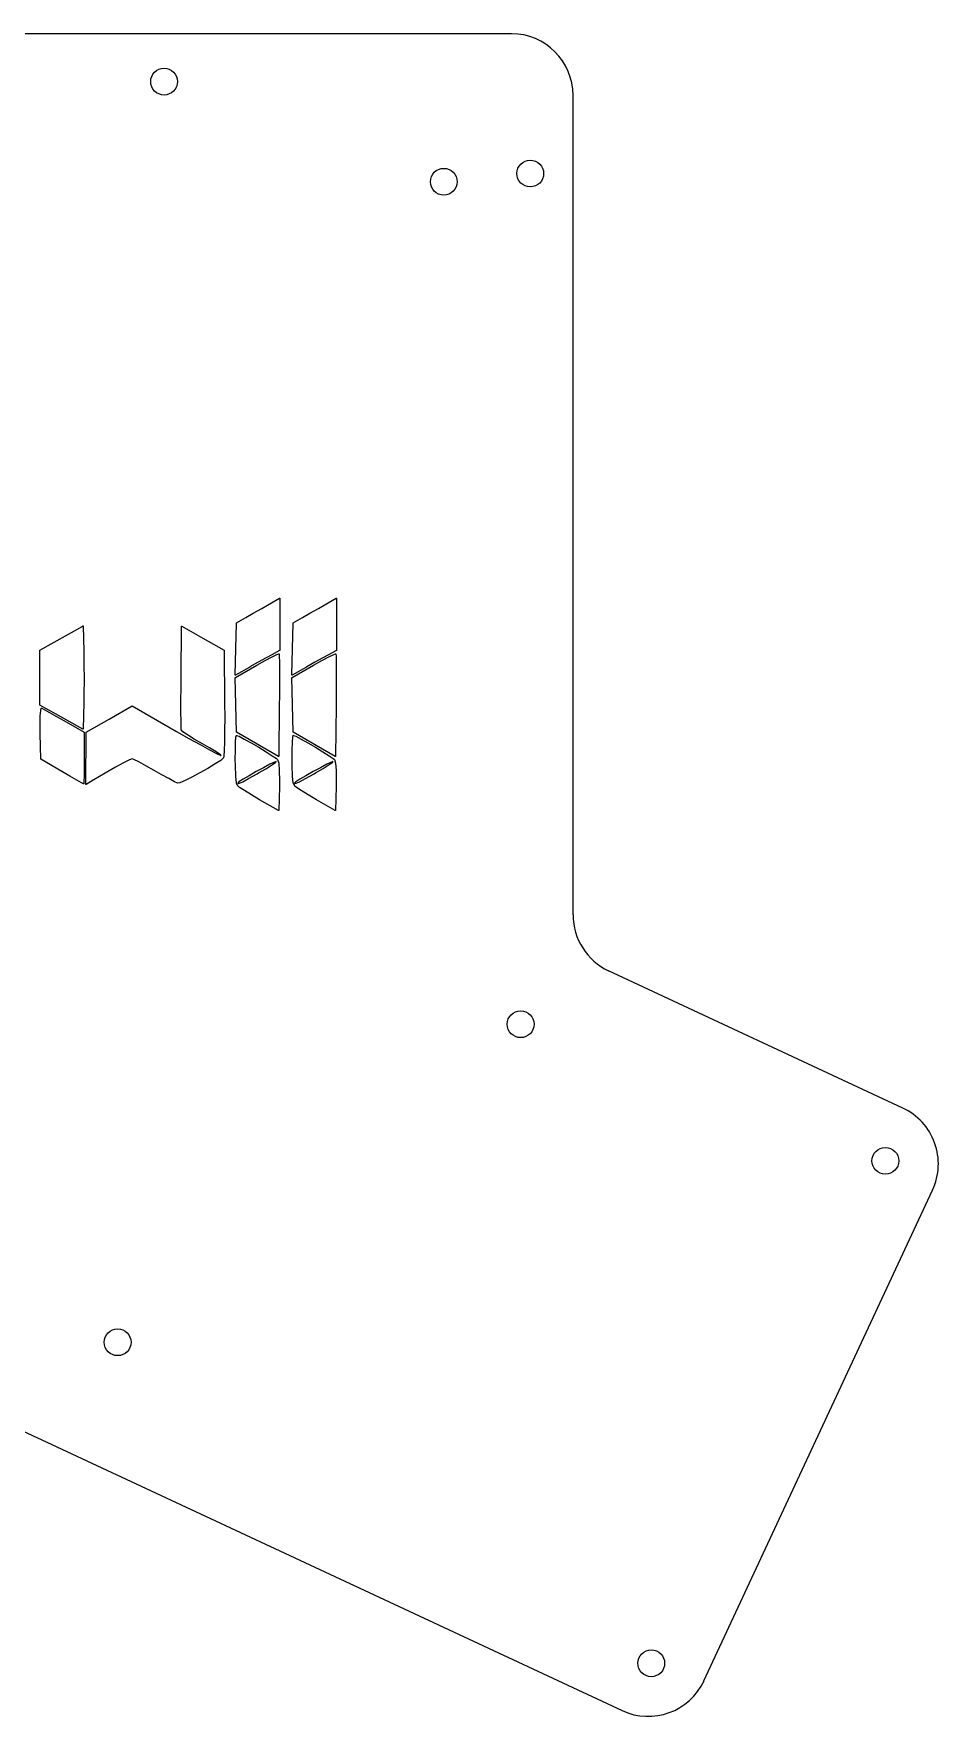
# Model space of a CAD drawing. Header units: millimetres. Extents: x 0 to 203, y 0 to 191.
# Drawn here: x 99.8 to 202.6, y 0 to 190.9 of the extents above; entities that cross this region are included whole.
import ezdxf

# ---------------------------------------------------------------- set-up
doc = ezdxf.new("R2010")
doc.units = ezdxf.units.MM
doc.layers.add('Cut', color=7, linetype='Continuous', lineweight=0, true_color=0xde3535)
doc.layers.add('Engraving', color=7, linetype='Continuous', lineweight=0, true_color=0x3866dc)

msp = doc.modelspace()

# ---------------------------------------------------------------- linework, layer by layer
at = {"layer": 'Cut', "lineweight": 0}
for p, q in [((114.64, 190.94), (44.76, 190.94)), ((150.55, 190.94), (114.64, 190.94)), ((154.09, 190.94), (150.55, 190.94)), ((161.09, 90.95), (161.09, 179.74)), ((198.54, 69.03), (165.13, 84.6)), ((175.96, 4.04), (201.92, 59.72)), ((87.09, 37.75), (166.66, 0.66))]:
    msp.add_line(p, q, dxfattribs=at)
at = {"layer": 'Cut'}
msp.add_line((161.09, 179.74), (161.09, 183.94), dxfattribs=at)
at = {"layer": 'Cut', "lineweight": 0}
for centre in [(114.64, 185.5), (156.23, 175.07), (146.41, 174.14), (155.14, 78.54), (196.56, 63.04), (109.37, 42.45), (169.97, 6.02)]:
    msp.add_circle(centre, 1.52, dxfattribs=at)
for centre, start, end in [((154.09, 183.94), 0, 90), ((168.09, 90.95), 180, 245.0019), ((195.58, 62.68), 335.0002, 65.0019), ((169.62, 7), 245.0046, 335.0002)]:
    msp.add_arc(centre, 7, start, end, dxfattribs=at)
at = {"layer": 'Engraving', "linetype": 'Continuous'}
for p, q in [((125.73, 125.73), (126.38, 126.1)), ((126.38, 126.1), (127.75, 126.88)), ((126.38, 126.1), (126.38, 126.1)), ((126.38, 126.1), (126.38, 126.1)), ((127.75, 126.88), (127.76, 126.88)), ((127.76, 126.88), (127.76, 126.89)), ((127.76, 126.89), (127.76, 126.89)), ((127.76, 126.89), (127.76, 126.89)), ((127.76, 126.89), (127.77, 126.89)), ((127.77, 126.89), (127.77, 126.89)), ((127.77, 126.89), (127.77, 126.89)), ((127.77, 126.89), (127.77, 126.89)), ((127.77, 126.89), (127.78, 126.88)), ((127.78, 126.88), (127.78, 126.88)), ((127.78, 126.88), (127.78, 126.88)), ((127.78, 126.88), (127.78, 126.88)), ((127.78, 126.88), (127.78, 126.88)), ((127.78, 126.88), (127.78, 126.88)), ((127.78, 126.88), (127.78, 126.88)), ((127.78, 126.88), (127.78, 126.88)), ((127.78, 126.88), (127.78, 126.88)), ((127.78, 126.88), (127.79, 126.87)), ((127.79, 126.86), (127.78, 123.92)), ((127.79, 126.87), (127.79, 126.87)), ((127.79, 126.87), (127.79, 126.87)), ((127.79, 126.87), (127.79, 126.87)), ((127.79, 126.87), (127.79, 126.86)), ((132.18, 125.73), (132.83, 126.1)), ((132.83, 126.1), (134.2, 126.88)), ((132.83, 126.1), (132.83, 126.1)), ((132.83, 126.1), (132.83, 126.1)), ((134.2, 126.88), (134.21, 126.88)), ((134.21, 126.88), (134.21, 126.89)), ((134.21, 126.89), (134.21, 126.89)), ((134.21, 126.89), (134.21, 126.89)), ((134.21, 126.89), (134.22, 126.89)), ((134.22, 126.89), (134.22, 126.89)), ((134.22, 126.89), (134.22, 126.89)), ((134.22, 126.89), (134.22, 126.89)), ((134.22, 126.89), (134.22, 126.88)), ((134.22, 126.88), (134.22, 126.88)), ((134.22, 126.88), (134.22, 126.88)), ((134.22, 126.88), (134.22, 126.88)), ((134.22, 126.88), (134.23, 126.88)), ((134.23, 126.88), (134.23, 126.88)), ((134.23, 126.88), (134.23, 126.88)), ((134.23, 126.88), (134.23, 126.88)), ((134.23, 126.88), (134.23, 126.88)), ((134.23, 126.88), (134.24, 126.87)), ((134.24, 126.86), (134.23, 123.92)), ((134.24, 126.87), (134.24, 126.87)), ((134.24, 126.87), (134.24, 126.87)), ((134.24, 126.87), (134.24, 126.87)), ((134.24, 126.87), (134.24, 126.86)), ((122.86, 124.07), (123.93, 124.69)), ((123.93, 124.7), (124.75, 125.17)), ((123.93, 124.69), (123.93, 124.7)), ((123.93, 124.69), (123.93, 124.69)), ((124.75, 125.17), (125.73, 125.73)), ((124.75, 125.17), (124.75, 125.17)), ((124.75, 125.17), (124.75, 125.17)), ((125.73, 125.73), (125.73, 125.73)), ((125.73, 125.73), (125.73, 125.73)), ((129.31, 124.07), (130.38, 124.69)), ((130.38, 124.7), (131.2, 125.17)), ((130.38, 124.69), (130.38, 124.7)), ((130.38, 124.69), (130.38, 124.69)), ((131.2, 125.17), (132.18, 125.73)), ((131.2, 125.17), (131.2, 125.17)), ((131.2, 125.17), (131.2, 125.17)), ((132.18, 125.73), (132.18, 125.73)), ((132.18, 125.73), (132.18, 125.73)), ((100.54, 121), (105.42, 123.72)), ((105.42, 123.72), (105.43, 123.72)), ((105.43, 123.72), (105.43, 123.73)), ((105.43, 123.73), (105.43, 123.73)), ((105.43, 123.73), (105.43, 123.73)), ((105.43, 123.73), (105.43, 123.73)), ((105.43, 123.73), (105.44, 123.73)), ((105.44, 123.73), (105.44, 123.73)), ((105.44, 123.73), (105.44, 123.72)), ((105.44, 123.73), (105.44, 123.73)), ((105.44, 123.72), (105.45, 123.72)), ((105.45, 123.72), (105.45, 123.72)), ((105.45, 123.72), (105.45, 123.72)), ((105.45, 123.72), (105.45, 123.72)), ((105.45, 123.72), (105.45, 123.72)), ((105.45, 123.72), (105.45, 123.72)), ((105.45, 123.72), (105.45, 123.72)), ((105.45, 123.72), (105.45, 123.72)), ((105.45, 123.72), (105.45, 123.71)), ((105.45, 123.71), (105.45, 123.71)), ((105.45, 123.71), (105.45, 123.71)), ((105.45, 123.71), (105.45, 123.71)), ((105.45, 123.71), (105.45, 123.71)), ((105.45, 123.71), (105.52, 120.86)), ((116.57, 117.92), (116.64, 123.7)), ((116.64, 123.7), (116.64, 123.71)), ((116.64, 123.71), (116.64, 123.71)), ((116.64, 123.71), (116.64, 123.71)), ((116.64, 123.71), (116.64, 123.71)), ((116.64, 123.71), (116.64, 123.71)), ((116.64, 123.71), (116.64, 123.71)), ((116.64, 123.71), (116.64, 123.71)), ((116.64, 123.71), (116.65, 123.71)), ((116.64, 123.7), (116.64, 123.7)), ((116.65, 123.71), (116.65, 123.72)), ((116.65, 123.72), (116.65, 123.72)), ((116.65, 123.72), (116.65, 123.72)), ((116.65, 123.72), (116.66, 123.72)), ((116.66, 123.72), (116.66, 123.72)), ((116.66, 123.72), (116.66, 123.72)), ((116.66, 123.72), (116.66, 123.72)), ((116.66, 123.72), (116.67, 123.72)), ((116.66, 123.72), (116.66, 123.72)), ((116.66, 123.72), (116.66, 123.72)), ((116.66, 123.72), (116.66, 123.72)), ((116.66, 123.72), (116.66, 123.72)), ((116.67, 123.72), (116.67, 123.72)), ((116.67, 123.72), (119.06, 122.35)), ((119.06, 122.35), (121.45, 120.97)), ((122.78, 121.12), (122.85, 124.05)), ((122.85, 124.06), (122.86, 124.07)), ((122.85, 124.05), (122.85, 124.06)), ((122.85, 124.06), (122.85, 124.06)), ((122.85, 124.06), (122.85, 124.06)), ((122.85, 124.06), (122.85, 124.06)), ((122.85, 124.06), (122.85, 124.06)), ((122.85, 124.06), (122.85, 124.06)), ((122.85, 124.06), (122.85, 124.06)), ((122.85, 124.05), (122.85, 124.05)), ((122.86, 124.07), (122.86, 124.07)), ((127.78, 123.92), (127.78, 123.92)), ((127.78, 123.92), (127.78, 120.98)), ((129.23, 121.12), (129.3, 124.05)), ((129.3, 124.06), (129.31, 124.07)), ((129.3, 124.05), (129.3, 124.06)), ((129.3, 124.06), (129.3, 124.06)), ((129.3, 124.06), (129.3, 124.06)), ((129.3, 124.06), (129.3, 124.06)), ((129.3, 124.06), (129.3, 124.06)), ((129.3, 124.06), (129.3, 124.06)), ((129.3, 124.06), (129.3, 124.06)), ((129.3, 124.05), (129.3, 124.05)), ((129.31, 124.07), (129.31, 124.07)), ((134.23, 123.92), (134.23, 123.92)), ((134.23, 123.92), (134.23, 120.98)), ((100.52, 120.98), (100.53, 120.99)), ((100.52, 114.77), (100.52, 120.98)), ((100.52, 120.98), (100.52, 120.98)), ((100.52, 120.98), (100.52, 120.98)), ((100.52, 120.98), (100.52, 120.98)), ((100.53, 120.99), (100.54, 121)), ((100.53, 120.99), (100.53, 120.99)), ((100.53, 120.99), (100.53, 120.99)), ((100.53, 120.99), (100.53, 120.99)), ((100.53, 120.99), (100.53, 120.99)), ((100.53, 120.99), (100.53, 120.99)), ((100.53, 120.99), (100.53, 120.99)), ((100.53, 120.99), (100.53, 120.99)), ((100.54, 121), (100.54, 121)), ((100.54, 121), (100.54, 121)), ((105.52, 120.86), (105.52, 120.86)), ((105.52, 120.86), (105.52, 120.86)), ((105.52, 120.86), (105.54, 119.38)), ((121.45, 120.97), (121.45, 120.97)), ((121.45, 120.97), (121.45, 120.97)), ((121.45, 120.97), (121.45, 120.97)), ((121.45, 120.97), (121.45, 120.97)), ((121.45, 120.97), (121.45, 120.97)), ((121.45, 120.97), (121.46, 120.96)), ((121.46, 120.96), (121.46, 120.96)), ((121.46, 120.96), (121.46, 120.96)), ((121.46, 120.96), (121.46, 120.96)), ((121.46, 120.96), (121.46, 120.96)), ((121.46, 120.96), (121.52, 115)), ((122.71, 118.18), (122.78, 121.12)), ((122.78, 121.12), (122.78, 121.12)), ((126.88, 120.47), (126.22, 120.11)), ((127.77, 120.96), (126.88, 120.47)), ((126.88, 120.47), (126.88, 120.47)), ((126.91, 120.22), (127.46, 120.49)), ((127.46, 120.49), (127.68, 120.56)), ((127.46, 120.49), (127.46, 120.49)), ((127.46, 120.49), (127.46, 120.49)), ((127.68, 120.56), (127.68, 120.56)), ((127.68, 120.56), (127.68, 120.56)), ((127.68, 120.56), (127.68, 120.56)), ((127.68, 120.56), (127.69, 120.56)), ((127.69, 120.56), (127.69, 120.56)), ((127.69, 120.56), (127.69, 120.56)), ((127.69, 120.56), (127.7, 120.56)), ((127.69, 120.56), (127.69, 120.56)), ((127.7, 120.56), (127.7, 120.56)), ((127.7, 120.56), (127.7, 120.56)), ((127.7, 120.56), (127.7, 120.56)), ((127.7, 120.56), (127.7, 120.56)), ((127.7, 120.56), (127.7, 120.56)), ((127.7, 120.56), (127.7, 120.56)), ((127.7, 120.56), (127.7, 120.55)), ((127.7, 120.55), (127.7, 120.55)), ((127.7, 120.55), (127.7, 120.55)), ((127.7, 120.55), (127.7, 120.55)), ((127.7, 120.55), (127.71, 120.55)), ((127.71, 120.55), (127.71, 120.54)), ((127.71, 120.54), (127.71, 120.54)), ((127.71, 120.54), (127.71, 120.54)), ((127.71, 120.54), (127.73, 120.29)), ((127.78, 120.96), (127.77, 120.96)), ((127.77, 120.96), (127.77, 120.96)), ((127.77, 120.96), (127.77, 120.96)), ((127.78, 120.98), (127.78, 120.98)), ((127.78, 120.98), (127.78, 120.98)), ((127.78, 120.98), (127.78, 120.97)), ((127.78, 120.97), (127.78, 120.97)), ((127.78, 120.97), (127.78, 120.97)), ((127.78, 120.97), (127.78, 120.97)), ((127.78, 120.97), (127.78, 120.97)), ((127.78, 120.97), (127.78, 120.96)), ((127.78, 120.96), (127.78, 120.96)), ((127.78, 120.96), (127.78, 120.96)), ((127.78, 120.96), (127.78, 120.96)), ((129.16, 118.18), (129.23, 121.12)), ((129.23, 121.12), (129.23, 121.12)), ((133.33, 120.47), (132.67, 120.11)), ((134.22, 120.96), (133.33, 120.47)), ((133.33, 120.47), (133.33, 120.47)), ((133.36, 120.22), (133.91, 120.49)), ((133.91, 120.49), (134.13, 120.56)), ((133.91, 120.49), (133.91, 120.49)), ((133.91, 120.49), (133.91, 120.49)), ((134.13, 120.56), (134.13, 120.56)), ((134.13, 120.56), (134.13, 120.56)), ((134.13, 120.56), (134.13, 120.56)), ((134.13, 120.56), (134.14, 120.56)), ((134.14, 120.56), (134.14, 120.56)), ((134.14, 120.56), (134.14, 120.56)), ((134.14, 120.56), (134.14, 120.56)), ((134.14, 120.56), (134.14, 120.56)), ((134.14, 120.56), (134.14, 120.56)), ((134.14, 120.56), (134.15, 120.56)), ((134.14, 120.56), (134.14, 120.56)), ((134.15, 120.56), (134.15, 120.56)), ((134.15, 120.56), (134.15, 120.56)), ((134.15, 120.56), (134.15, 120.56)), ((134.15, 120.56), (134.15, 120.55)), ((134.15, 120.55), (134.15, 120.55)), ((134.15, 120.55), (134.15, 120.55)), ((134.15, 120.55), (134.15, 120.55)), ((134.15, 120.55), (134.16, 120.55)), ((134.16, 120.55), (134.16, 120.54)), ((134.16, 120.54), (134.16, 120.54)), ((134.16, 120.54), (134.16, 120.54)), ((134.16, 120.54), (134.18, 120.29)), ((134.23, 120.96), (134.22, 120.96)), ((134.22, 120.96), (134.22, 120.96)), ((134.22, 120.96), (134.22, 120.96)), ((134.22, 120.96), (134.22, 120.96)), ((134.23, 120.98), (134.23, 120.98)), ((134.23, 120.98), (134.23, 120.98)), ((134.23, 120.98), (134.23, 120.97)), ((134.23, 120.97), (134.23, 120.97)), ((134.23, 120.97), (134.23, 120.97)), ((134.23, 120.97), (134.23, 120.97)), ((134.23, 120.97), (134.23, 120.97)), ((134.23, 120.97), (134.23, 120.96)), ((134.23, 120.96), (134.23, 120.96)), ((134.23, 120.96), (134.23, 120.96)), ((105.54, 119.38), (105.54, 119.38)), ((105.54, 119.38), (105.54, 119.38)), ((105.54, 119.38), (105.55, 117.67)), ((122.74, 117.89), (125.16, 119.27)), ((124.37, 119.07), (122.74, 118.16)), ((124.4, 119.09), (124.37, 119.07)), ((125.33, 119.61), (124.4, 119.09)), ((124.4, 119.09), (124.4, 119.09)), ((125.16, 119.27), (126.12, 119.8)), ((125.16, 119.27), (125.16, 119.27)), ((125.16, 119.27), (125.16, 119.27)), ((126.22, 120.11), (125.33, 119.61)), ((126.12, 119.8), (126.91, 120.22)), ((126.12, 119.8), (126.12, 119.8)), ((126.12, 119.8), (126.12, 119.8)), ((126.91, 120.22), (126.91, 120.22)), ((126.91, 120.22), (126.91, 120.22)), ((127.73, 120.29), (127.73, 120.29)), ((127.73, 120.29), (127.73, 120.29)), ((127.73, 120.29), (127.75, 119.62)), ((127.75, 119.62), (127.75, 119.62)), ((127.75, 119.62), (127.75, 119.62)), ((127.75, 119.62), (127.75, 118.61)), ((127.75, 118.61), (127.75, 118.61)), ((127.75, 118.61), (127.75, 118.61)), ((127.75, 118.61), (127.75, 117.33)), ((129.18, 117.89), (131.61, 119.27)), ((130.81, 119.07), (129.19, 118.16)), ((130.85, 119.09), (130.81, 119.07)), ((131.77, 119.61), (130.85, 119.09)), ((130.85, 119.09), (130.85, 119.09)), ((131.61, 119.27), (132.57, 119.8)), ((131.61, 119.27), (131.61, 119.27)), ((131.61, 119.27), (131.61, 119.27)), ((132.67, 120.11), (131.77, 119.61)), ((132.57, 119.8), (133.36, 120.22)), ((132.57, 119.8), (132.57, 119.8)), ((132.57, 119.8), (132.57, 119.8)), ((133.36, 120.22), (133.36, 120.22)), ((133.36, 120.22), (133.36, 120.22)), ((134.18, 120.29), (134.18, 120.29)), ((134.18, 120.29), (134.18, 120.29)), ((134.18, 120.29), (134.19, 119.62)), ((134.19, 119.62), (134.19, 119.62)), ((134.19, 119.62), (134.19, 119.62)), ((134.19, 119.62), (134.2, 118.61)), ((134.2, 118.61), (134.2, 118.61)), ((134.2, 118.61), (134.2, 118.61)), ((134.2, 118.61), (134.2, 117.33)), ((105.55, 117.67), (105.54, 115.99)), ((105.55, 117.67), (105.55, 117.67)), ((105.55, 117.67), (105.55, 117.67)), ((116.56, 115.28), (116.57, 116.8)), ((116.57, 116.8), (116.57, 117.92)), ((116.57, 117.92), (116.57, 117.92)), ((116.57, 117.92), (116.57, 117.92)), ((116.57, 116.8), (116.57, 116.8)), ((116.57, 116.8), (116.57, 116.8)), ((122.71, 118.17), (122.71, 118.18)), ((122.71, 118.18), (122.71, 118.18)), ((122.71, 118.18), (122.71, 118.18)), ((122.71, 118.18), (122.71, 118.18)), ((122.72, 118.17), (122.71, 118.17)), ((122.71, 118.17), (122.71, 118.17)), ((122.71, 118.17), (122.71, 118.17)), ((122.72, 118.16), (122.72, 118.17)), ((122.72, 118.17), (122.72, 118.17)), ((122.72, 118.17), (122.72, 118.17)), ((122.72, 118.17), (122.72, 118.17)), ((122.72, 118.17), (122.72, 118.17)), ((122.73, 118.16), (122.72, 118.16)), ((122.72, 118.16), (122.72, 118.16)), ((122.72, 118.16), (122.72, 118.16)), ((122.72, 117.87), (122.72, 117.88)), ((122.72, 117.88), (122.72, 117.88)), ((122.72, 117.88), (122.73, 117.88)), ((122.79, 114.78), (122.72, 117.87)), ((122.72, 117.87), (122.72, 117.87)), ((122.72, 117.87), (122.72, 117.87)), ((122.74, 118.16), (122.73, 118.16)), ((122.73, 118.16), (122.73, 118.16)), ((122.73, 118.16), (122.73, 118.16)), ((122.73, 118.16), (122.73, 118.16)), ((122.73, 117.88), (122.73, 117.89)), ((122.73, 117.89), (122.73, 117.89)), ((122.73, 117.89), (122.73, 117.89)), ((122.73, 117.89), (122.73, 117.89)), ((122.73, 117.89), (122.74, 117.89)), ((122.73, 117.88), (122.73, 117.88)), ((122.73, 117.88), (122.73, 117.88)), ((122.74, 118.16), (122.74, 118.16)), ((122.74, 118.16), (122.74, 118.16)), ((122.74, 118.16), (122.74, 118.16)), ((122.74, 118.16), (122.74, 118.16)), ((122.74, 118.16), (122.74, 118.16)), ((122.74, 118.16), (122.74, 118.16)), ((122.74, 118.16), (122.74, 118.16)), ((122.74, 117.89), (122.74, 117.89)), ((122.74, 117.89), (122.74, 117.89)), ((127.75, 117.33), (127.74, 115.83)), ((127.75, 117.33), (127.75, 117.33)), ((127.75, 117.33), (127.75, 117.33)), ((129.16, 118.17), (129.16, 118.18)), ((129.16, 118.18), (129.16, 118.18)), ((129.16, 118.18), (129.16, 118.18)), ((129.16, 118.18), (129.16, 118.18)), ((129.17, 118.17), (129.16, 118.17)), ((129.16, 118.17), (129.16, 118.17)), ((129.16, 118.17), (129.16, 118.17)), ((129.17, 118.16), (129.17, 118.17)), ((129.17, 118.17), (129.17, 118.17)), ((129.17, 118.17), (129.17, 118.17)), ((129.17, 118.17), (129.17, 118.17)), ((129.17, 118.17), (129.17, 118.17)), ((129.18, 118.16), (129.17, 118.16)), ((129.17, 118.16), (129.17, 118.16)), ((129.17, 118.16), (129.17, 118.16)), ((129.17, 117.87), (129.17, 117.88)), ((129.17, 117.88), (129.17, 117.88)), ((129.17, 117.88), (129.18, 117.88)), ((129.24, 114.78), (129.17, 117.87)), ((129.17, 117.87), (129.17, 117.87)), ((129.17, 117.87), (129.17, 117.87)), ((129.19, 118.16), (129.18, 118.16)), ((129.18, 118.16), (129.18, 118.16)), ((129.18, 118.16), (129.18, 118.16)), ((129.18, 118.16), (129.18, 118.16)), ((129.18, 118.16), (129.18, 118.16)), ((129.18, 117.88), (129.18, 117.89)), ((129.18, 117.89), (129.18, 117.89)), ((129.18, 117.89), (129.18, 117.89)), ((129.18, 117.89), (129.18, 117.89)), ((129.18, 117.89), (129.18, 117.89)), ((129.18, 117.89), (129.18, 117.89)), ((129.18, 117.89), (129.18, 117.89)), ((129.18, 117.88), (129.18, 117.88)), ((129.18, 117.88), (129.18, 117.88)), ((129.19, 118.16), (129.19, 118.16)), ((129.19, 118.16), (129.19, 118.16)), ((129.19, 118.16), (129.19, 118.16)), ((129.19, 118.16), (129.19, 118.16)), ((129.19, 118.16), (129.19, 118.16)), ((129.19, 118.16), (129.19, 118.16)), ((134.2, 117.33), (134.19, 115.83)), ((134.2, 117.33), (134.2, 117.33)), ((134.2, 117.33), (134.2, 117.33)), ((100.52, 114.76), (100.52, 114.77)), ((100.52, 114.77), (100.52, 114.77)), ((100.52, 114.77), (100.52, 114.77)), ((100.53, 114.76), (100.52, 114.76)), ((100.53, 114.75), (100.53, 114.76)), ((100.53, 114.76), (100.53, 114.76)), ((100.53, 114.76), (100.53, 114.76)), ((100.53, 114.76), (100.53, 114.76)), ((100.54, 114.75), (100.53, 114.75)), ((100.53, 114.75), (100.53, 114.75)), ((100.53, 114.75), (100.53, 114.75)), ((100.53, 114.75), (100.53, 114.75)), ((102.98, 113.39), (100.54, 114.75)), ((100.54, 114.75), (100.54, 114.75)), ((100.54, 114.75), (100.54, 114.75)), ((105.52, 115.03), (105.45, 112.04)), ((105.54, 115.99), (105.52, 115.03)), ((105.52, 115.03), (105.52, 115.03)), ((105.52, 115.03), (105.52, 115.03)), ((105.54, 115.99), (105.54, 115.99)), ((105.54, 115.99), (105.54, 115.99)), ((108.4, 113.17), (111.01, 114.66)), ((111.01, 114.66), (111.01, 114.66)), ((111.01, 114.66), (111.01, 114.66)), ((111.01, 114.66), (111.01, 114.66)), ((111.01, 114.66), (111.01, 114.66)), ((111.01, 114.66), (111.01, 114.66)), ((111.01, 114.66), (111.02, 114.66)), ((111.02, 114.66), (111.02, 114.66)), ((111.02, 114.66), (111.02, 114.66)), ((111.02, 114.66), (111.02, 114.66)), ((111.02, 114.66), (111.03, 114.66)), ((111.03, 114.66), (116.07, 111.77)), ((116.56, 113.96), (116.56, 115.28)), ((116.56, 115.28), (116.56, 115.28)), ((116.56, 115.28), (116.56, 115.28)), ((121.52, 115), (121.52, 115)), ((121.52, 115), (121.52, 115)), ((121.52, 115), (121.53, 113.35)), ((122.85, 111.68), (122.79, 114.78)), ((127.73, 114.7), (127.67, 108.94)), ((127.74, 115.83), (127.73, 114.7)), ((127.73, 114.7), (127.73, 114.7)), ((127.73, 114.7), (127.73, 114.7)), ((127.74, 115.83), (127.74, 115.83)), ((127.74, 115.83), (127.74, 115.83)), ((129.3, 111.68), (129.24, 114.78)), ((134.18, 114.7), (134.12, 108.94)), ((134.19, 115.83), (134.18, 114.7)), ((134.18, 114.7), (134.18, 114.7)), ((134.18, 114.7), (134.18, 114.7)), ((134.19, 115.83), (134.19, 115.83)), ((134.19, 115.83), (134.19, 115.83)), ((100.56, 112.65), (100.58, 113.55)), ((100.58, 113.55), (100.63, 114.15)), ((100.58, 113.55), (100.58, 113.55)), ((100.58, 113.55), (100.58, 113.55)), ((100.63, 114.16), (100.7, 114.38)), ((100.63, 114.15), (100.63, 114.16)), ((100.63, 114.16), (100.63, 114.16)), ((100.7, 114.38), (100.7, 114.39)), ((100.7, 114.39), (100.7, 114.39)), ((100.7, 114.39), (100.7, 114.39)), ((100.7, 114.39), (100.71, 114.39)), ((100.7, 114.38), (100.7, 114.38)), ((100.7, 114.38), (100.7, 114.38)), ((100.7, 114.38), (100.7, 114.38)), ((100.71, 114.39), (100.71, 114.39)), ((100.71, 114.39), (100.71, 114.39)), ((100.71, 114.39), (100.71, 114.39)), ((100.71, 114.39), (100.71, 114.39)), ((100.71, 114.39), (100.72, 114.39)), ((100.72, 114.39), (100.72, 114.39)), ((100.72, 114.39), (100.73, 114.39)), ((100.72, 114.39), (100.72, 114.39)), ((100.72, 114.39), (100.72, 114.39)), ((100.72, 114.39), (100.72, 114.39)), ((100.72, 114.39), (100.72, 114.39)), ((100.72, 114.39), (100.72, 114.39)), ((100.73, 114.39), (100.73, 114.39)), ((100.73, 114.39), (100.74, 114.39)), ((100.74, 114.39), (101.02, 114.25)), ((101.02, 114.25), (101.02, 114.25)), ((101.02, 114.25), (101.02, 114.25)), ((101.02, 114.25), (101.62, 113.92)), ((101.62, 113.92), (101.62, 113.92)), ((101.62, 113.92), (101.62, 113.92)), ((101.62, 113.92), (102.44, 113.45)), ((102.44, 113.45), (102.44, 113.45)), ((102.44, 113.45), (102.44, 113.45)), ((102.44, 113.45), (103.25, 113)), ((105.42, 112.02), (102.98, 113.39)), ((103.25, 113), (103.25, 113)), ((103.25, 113), (103.25, 113)), ((103.25, 113), (105.56, 111.68)), ((105.79, 111.68), (108.4, 113.17)), ((116.57, 112.91), (116.56, 113.96)), ((116.56, 113.96), (116.56, 113.96)), ((116.56, 113.96), (116.56, 113.96)), ((116.58, 112.2), (116.57, 112.91)), ((116.57, 112.91), (116.57, 112.91)), ((116.57, 112.91), (116.57, 112.91)), ((121.53, 113.35), (121.52, 111.85)), ((121.53, 113.35), (121.53, 113.35)), ((121.53, 113.35), (121.53, 113.35)), ((100.57, 111.54), (100.56, 112.65)), ((100.56, 112.65), (100.56, 112.65)), ((100.56, 112.65), (100.56, 112.65)), ((100.63, 108.62), (100.57, 111.54)), ((100.57, 111.54), (100.57, 111.54)), ((100.57, 111.54), (100.57, 111.54)), ((105.43, 112.02), (105.42, 112.02)), ((105.44, 112.02), (105.43, 112.02)), ((105.43, 112.02), (105.43, 112.02)), ((105.43, 112.02), (105.43, 112.02)), ((105.43, 112.02), (105.43, 112.02)), ((105.43, 112.02), (105.43, 112.02)), ((105.45, 112.02), (105.44, 112.02)), ((105.44, 112.02), (105.44, 112.02)), ((105.44, 112.02), (105.44, 112.02)), ((105.44, 112.02), (105.44, 112.02)), ((105.45, 112.04), (105.45, 112.04)), ((105.45, 112.04), (105.45, 112.03)), ((105.45, 112.03), (105.45, 112.03)), ((105.45, 112.03), (105.45, 112.03)), ((105.45, 112.03), (105.45, 112.03)), ((105.45, 112.03), (105.45, 112.03)), ((105.45, 112.03), (105.45, 112.03)), ((105.45, 112.03), (105.45, 112.03)), ((105.45, 112.03), (105.45, 112.03)), ((105.45, 112.03), (105.45, 112.02)), ((105.45, 112.02), (105.45, 112.02)), ((105.45, 112.02), (105.45, 112.02)), ((105.56, 111.68), (105.56, 111.68)), ((105.56, 111.68), (105.56, 111.68)), ((105.56, 111.68), (105.56, 111.68)), ((105.56, 111.68), (105.56, 111.68)), ((105.56, 111.68), (105.56, 111.68)), ((105.56, 111.68), (105.56, 111.68)), ((105.56, 111.68), (105.56, 111.67)), ((105.56, 111.67), (105.56, 111.67)), ((105.56, 111.67), (105.56, 111.67)), ((105.56, 111.67), (105.56, 111.67)), ((105.56, 111.67), (105.56, 111.67)), ((105.56, 111.67), (105.56, 111.66)), ((105.56, 111.66), (105.56, 111.66)), ((105.56, 111.66), (105.56, 111.66)), ((105.56, 111.66), (105.57, 108.74)), ((105.77, 105.77), (105.78, 111.66)), ((105.78, 111.67), (105.78, 111.68)), ((105.78, 111.68), (105.78, 111.68)), ((105.78, 111.68), (105.78, 111.68)), ((105.78, 111.68), (105.78, 111.68)), ((105.78, 111.68), (105.79, 111.68)), ((105.78, 111.66), (105.78, 111.67)), ((105.78, 111.67), (105.78, 111.67)), ((105.78, 111.67), (105.78, 111.67)), ((105.78, 111.67), (105.78, 111.67)), ((105.78, 111.67), (105.78, 111.67)), ((105.78, 111.66), (105.78, 111.66)), ((105.78, 111.66), (105.78, 111.66)), ((105.79, 111.68), (105.79, 111.68)), ((105.79, 111.68), (105.79, 111.68)), ((116.07, 111.77), (116.07, 111.77)), ((116.07, 111.77), (117.47, 110.97)), ((116.6, 111.9), (116.58, 112.2)), ((116.58, 112.2), (116.58, 112.2)), ((116.58, 112.2), (116.58, 112.2)), ((116.61, 111.9), (116.6, 111.9)), ((116.6, 111.9), (116.6, 111.9)), ((116.6, 111.9), (116.6, 111.9)), ((116.61, 111.89), (116.61, 111.9)), ((116.61, 111.9), (116.61, 111.9)), ((116.61, 111.9), (116.61, 111.9)), ((116.61, 111.9), (116.61, 111.9)), ((116.78, 111.73), (116.61, 111.89)), ((116.61, 111.89), (116.61, 111.89)), ((116.61, 111.89), (116.61, 111.89)), ((116.61, 111.89), (116.61, 111.89)), ((117.3, 111.37), (116.78, 111.73)), ((116.78, 111.73), (116.78, 111.73)), ((116.78, 111.73), (116.78, 111.73)), ((118.07, 110.89), (117.3, 111.37)), ((117.3, 111.37), (117.3, 111.37)), ((117.3, 111.37), (117.3, 111.37)), ((117.47, 110.97), (117.47, 110.97)), ((117.47, 110.97), (118.73, 110.27)), ((119, 110.35), (118.07, 110.89)), ((118.07, 110.89), (118.07, 110.89)), ((118.07, 110.89), (118.07, 110.89)), ((121.52, 111.85), (121.5, 110.58)), ((121.52, 111.85), (121.52, 111.85)), ((121.52, 111.85), (121.52, 111.85)), ((122.77, 110.53), (122.81, 111.11)), ((122.81, 111.11), (122.85, 111.31)), ((122.81, 111.11), (122.81, 111.11)), ((122.81, 111.11), (122.81, 111.11)), ((122.85, 111.67), (122.85, 111.68)), ((122.85, 111.68), (122.85, 111.68)), ((122.85, 111.68), (122.85, 111.68)), ((122.85, 111.68), (122.85, 111.68)), ((122.85, 111.68), (122.85, 111.68)), ((122.86, 111.67), (122.85, 111.67)), ((122.85, 111.67), (122.85, 111.67)), ((122.85, 111.67), (122.85, 111.67)), ((122.85, 111.67), (122.85, 111.67)), ((122.85, 111.31), (122.85, 111.32)), ((122.85, 111.32), (122.85, 111.32)), ((122.85, 111.32), (122.85, 111.32)), ((122.85, 111.32), (122.86, 111.32)), ((122.85, 111.31), (122.85, 111.31)), ((127.64, 108.92), (122.86, 111.67)), ((122.86, 111.67), (122.86, 111.67)), ((122.86, 111.32), (122.86, 111.32)), ((122.86, 111.32), (122.86, 111.32)), ((122.86, 111.32), (122.86, 111.32)), ((122.86, 111.32), (122.86, 111.32)), ((122.86, 111.32), (122.87, 111.32)), ((122.87, 111.33), (122.87, 111.33)), ((122.87, 111.33), (122.88, 111.33)), ((122.87, 111.32), (122.87, 111.33)), ((122.87, 111.33), (122.87, 111.33)), ((122.87, 111.33), (122.87, 111.33)), ((122.87, 111.32), (122.87, 111.32)), ((122.87, 111.32), (122.87, 111.32)), ((122.88, 111.33), (122.88, 111.32)), ((122.88, 111.32), (122.88, 111.32)), ((122.88, 111.32), (122.88, 111.32)), ((122.88, 111.32), (122.88, 111.32)), ((122.88, 111.32), (123.17, 111.21)), ((123.17, 111.21), (123.17, 111.21)), ((123.17, 111.21), (123.17, 111.21)), ((123.17, 111.21), (123.75, 110.9)), ((123.75, 110.9), (123.75, 110.9)), ((123.75, 110.9), (123.75, 110.9)), ((123.75, 110.9), (124.53, 110.46)), ((129.21, 110.53), (129.26, 111.11)), ((129.26, 111.11), (129.3, 111.31)), ((129.26, 111.11), (129.26, 111.11)), ((129.26, 111.11), (129.26, 111.11)), ((129.3, 111.67), (129.3, 111.68)), ((129.3, 111.68), (129.3, 111.68)), ((129.3, 111.68), (129.3, 111.68)), ((129.3, 111.68), (129.3, 111.68)), ((129.3, 111.68), (129.3, 111.68)), ((129.31, 111.67), (129.3, 111.67)), ((129.3, 111.67), (129.3, 111.67)), ((129.3, 111.67), (129.3, 111.67)), ((129.3, 111.67), (129.3, 111.67)), ((129.3, 111.31), (129.3, 111.32)), ((129.3, 111.32), (129.3, 111.32)), ((129.3, 111.32), (129.3, 111.32)), ((129.3, 111.32), (129.31, 111.32)), ((129.3, 111.31), (129.3, 111.31)), ((134.08, 108.92), (129.31, 111.67)), ((129.31, 111.67), (129.31, 111.67)), ((129.31, 111.32), (129.31, 111.32)), ((129.31, 111.32), (129.31, 111.32)), ((129.31, 111.32), (129.31, 111.32)), ((129.31, 111.32), (129.31, 111.32)), ((129.31, 111.32), (129.32, 111.32)), ((129.32, 111.33), (129.32, 111.33)), ((129.32, 111.33), (129.32, 111.33)), ((129.32, 111.33), (129.33, 111.32)), ((129.32, 111.32), (129.32, 111.33)), ((129.32, 111.33), (129.32, 111.33)), ((129.32, 111.33), (129.32, 111.33)), ((129.32, 111.32), (129.32, 111.32)), ((129.32, 111.32), (129.32, 111.32)), ((129.33, 111.32), (129.33, 111.32)), ((129.33, 111.32), (129.33, 111.32)), ((129.33, 111.32), (129.33, 111.32)), ((129.33, 111.32), (129.62, 111.21)), ((129.62, 111.21), (129.62, 111.21)), ((129.62, 111.21), (129.62, 111.21)), ((129.62, 111.21), (130.2, 110.9)), ((130.2, 110.9), (130.2, 110.9)), ((130.2, 110.9), (130.2, 110.9)), ((130.2, 110.9), (130.97, 110.46)), ((118.73, 110.27), (118.73, 110.27)), ((118.73, 110.27), (119.8, 109.69)), ((119.8, 109.89), (119, 110.35)), ((119, 110.35), (119, 110.35)), ((119, 110.35), (119, 110.35)), ((120.55, 109.43), (119.8, 109.89)), ((119.8, 109.69), (120.6, 109.26)), ((121.04, 109.1), (120.55, 109.43)), ((120.6, 109.26), (121.09, 109.03)), ((121.13, 109.01), (121.04, 109.1)), ((121.09, 109.03), (121.13, 109.01)), ((121.43, 108.97), (121.4, 108.78)), ((121.48, 109.6), (121.43, 108.97)), ((121.43, 108.97), (121.43, 108.97)), ((121.43, 108.97), (121.43, 108.97)), ((121.5, 110.58), (121.48, 109.6)), ((121.48, 109.6), (121.48, 109.6)), ((121.48, 109.6), (121.48, 109.6)), ((121.5, 110.58), (121.5, 110.58)), ((121.5, 110.58), (121.5, 110.58)), ((122.73, 108.57), (122.74, 109.65)), ((122.74, 109.65), (122.77, 110.53)), ((122.74, 109.65), (122.74, 109.65)), ((122.74, 109.65), (122.74, 109.65)), ((122.77, 110.53), (122.77, 110.53)), ((122.77, 110.53), (122.77, 110.53)), ((124.53, 110.46), (124.53, 110.46)), ((124.53, 110.46), (124.53, 110.46)), ((124.53, 110.46), (125.39, 109.96)), ((125.39, 109.96), (125.39, 109.96)), ((125.39, 109.96), (125.39, 109.96)), ((125.39, 109.96), (126.23, 109.46)), ((126.23, 109.46), (126.23, 109.46)), ((126.23, 109.46), (126.23, 109.46)), ((126.23, 109.46), (126.93, 109.01)), ((126.93, 109.01), (126.93, 109.01)), ((126.93, 109.01), (126.93, 109.01)), ((126.93, 109.01), (127.41, 108.69)), ((127.65, 108.92), (127.64, 108.92)), ((127.64, 108.92), (127.64, 108.92)), ((127.64, 108.92), (127.64, 108.92)), ((127.64, 108.92), (127.64, 108.92)), ((127.64, 108.92), (127.64, 108.92)), ((127.66, 108.92), (127.65, 108.92)), ((127.65, 108.92), (127.65, 108.92)), ((127.65, 108.92), (127.65, 108.92)), ((127.65, 108.92), (127.65, 108.92)), ((127.65, 108.92), (127.65, 108.92)), ((127.67, 108.93), (127.66, 108.93)), ((127.66, 108.93), (127.66, 108.93)), ((127.66, 108.93), (127.66, 108.93)), ((127.66, 108.93), (127.66, 108.93)), ((127.66, 108.93), (127.66, 108.92)), ((127.66, 108.92), (127.66, 108.92)), ((127.66, 108.92), (127.66, 108.92)), ((127.67, 108.94), (127.67, 108.94)), ((127.67, 108.94), (127.67, 108.93)), ((127.67, 108.93), (127.67, 108.93)), ((127.67, 108.93), (127.67, 108.93)), ((127.67, 108.93), (127.67, 108.93)), ((129.18, 108.57), (129.19, 109.65)), ((129.19, 109.65), (129.21, 110.53)), ((129.19, 109.65), (129.19, 109.65)), ((129.19, 109.65), (129.19, 109.65)), ((129.21, 110.53), (129.21, 110.53)), ((129.21, 110.53), (129.21, 110.53)), ((130.97, 110.46), (130.97, 110.46)), ((130.97, 110.46), (130.97, 110.46)), ((130.97, 110.46), (131.84, 109.96)), ((131.84, 109.96), (131.84, 109.96)), ((131.84, 109.96), (131.84, 109.96)), ((131.84, 109.96), (132.68, 109.46)), ((132.68, 109.46), (132.68, 109.46)), ((132.68, 109.46), (132.68, 109.46)), ((132.68, 109.46), (133.38, 109.01)), ((133.38, 109.01), (133.38, 109.01)), ((133.38, 109.01), (133.38, 109.01)), ((133.38, 109.01), (133.86, 108.69)), ((134.09, 108.92), (134.08, 108.92)), ((134.1, 108.92), (134.09, 108.92)), ((134.09, 108.92), (134.09, 108.92)), ((134.09, 108.92), (134.09, 108.92)), ((134.09, 108.92), (134.09, 108.92)), ((134.11, 108.92), (134.1, 108.92)), ((134.1, 108.92), (134.1, 108.92)), ((134.1, 108.92), (134.1, 108.92)), ((134.1, 108.92), (134.1, 108.92)), ((134.1, 108.92), (134.1, 108.92)), ((134.12, 108.94), (134.11, 108.94)), ((134.11, 108.94), (134.11, 108.93)), ((134.11, 108.93), (134.11, 108.93)), ((134.11, 108.93), (134.11, 108.93)), ((134.11, 108.93), (134.11, 108.93)), ((134.11, 108.93), (134.11, 108.93)), ((134.11, 108.93), (134.11, 108.93)), ((134.11, 108.93), (134.11, 108.93)), ((134.11, 108.93), (134.11, 108.93)), ((134.11, 108.93), (134.11, 108.92)), ((134.11, 108.92), (134.11, 108.92)), ((134.11, 108.92), (134.11, 108.92)), ((100.64, 108.62), (100.63, 108.62)), ((100.64, 108.61), (100.64, 108.62)), ((100.64, 108.62), (100.64, 108.62)), ((100.64, 108.62), (100.64, 108.62)), ((100.64, 108.62), (100.64, 108.62)), ((100.65, 108.61), (100.64, 108.61)), ((100.64, 108.61), (100.64, 108.61)), ((100.64, 108.61), (100.64, 108.61)), ((100.64, 108.61), (100.64, 108.61)), ((100.64, 108.61), (100.64, 108.61)), ((103.03, 107.21), (100.65, 108.61)), ((103.93, 106.69), (103.03, 107.21)), ((103.03, 107.21), (103.03, 107.21)), ((103.03, 107.21), (103.03, 107.21)), ((105.57, 107.62), (105.56, 106.7)), ((105.57, 108.74), (105.57, 108.74)), ((105.57, 108.74), (105.57, 108.74)), ((105.57, 108.74), (105.57, 107.62)), ((105.57, 107.62), (105.57, 107.62)), ((105.57, 107.62), (105.57, 107.62)), ((107.96, 107.03), (106.66, 106.26)), ((109.11, 107.69), (107.96, 107.03)), ((110.04, 108.21), (109.11, 107.69)), ((110.7, 108.54), (110.04, 108.21)), ((111.01, 108.65), (110.7, 108.54)), ((111.22, 108.58), (111.01, 108.65)), ((111.78, 108.3), (111.22, 108.58)), ((112.58, 107.87), (111.78, 108.3)), ((113.53, 107.34), (112.58, 107.87)), ((114.31, 106.89), (113.53, 107.34)), ((118.72, 107.06), (117.81, 106.57)), ((119.63, 107.57), (118.72, 107.06)), ((118.72, 107.06), (118.72, 107.06)), ((118.72, 107.06), (118.72, 107.06)), ((120.45, 108.07), (119.63, 107.57)), ((119.63, 107.57), (119.63, 107.57)), ((119.63, 107.57), (119.63, 107.57)), ((121.07, 108.48), (120.45, 108.07)), ((120.45, 108.07), (120.45, 108.07)), ((120.45, 108.07), (120.45, 108.07)), ((121.39, 108.76), (121.07, 108.48)), ((121.07, 108.48), (121.07, 108.48)), ((121.07, 108.48), (121.07, 108.48)), ((121.4, 108.78), (121.39, 108.77)), ((121.39, 108.77), (121.39, 108.77)), ((121.39, 108.77), (121.39, 108.77)), ((121.39, 108.77), (121.39, 108.77)), ((121.39, 108.77), (121.39, 108.77)), ((121.39, 108.77), (121.39, 108.76)), ((122.74, 107.88), (122.73, 108.57)), ((122.73, 108.57), (122.73, 108.57)), ((122.73, 108.57), (122.73, 108.57)), ((122.78, 106.68), (122.74, 107.88)), ((122.74, 107.88), (122.74, 107.88)), ((122.74, 107.88), (122.74, 107.88)), ((124.24, 106.41), (125.23, 106.97)), ((125.11, 107.2), (124.3, 106.74)), ((125.94, 107.65), (125.11, 107.2)), ((125.23, 106.97), (125.38, 107.06)), ((125.23, 106.97), (125.23, 106.97)), ((125.38, 107.06), (126.26, 107.57)), ((126.67, 108.04), (125.94, 107.65)), ((126.26, 107.57), (126.94, 108)), ((127.2, 108.29), (126.67, 108.04)), ((126.94, 108), (127.34, 108.29)), ((127.37, 108.34), (127.2, 108.29)), ((127.34, 108.29), (127.37, 108.34)), ((127.41, 108.69), (127.41, 108.69)), ((127.41, 108.69), (127.41, 108.69)), ((127.41, 108.69), (127.53, 108.58)), ((127.53, 108.58), (127.54, 108.58)), ((127.54, 108.58), (127.54, 108.58)), ((127.54, 108.58), (127.54, 108.58)), ((127.54, 108.58), (127.54, 108.57)), ((127.54, 108.57), (127.54, 108.57)), ((127.54, 108.57), (127.54, 108.57)), ((127.54, 108.57), (127.66, 108.17)), ((127.66, 108.17), (127.66, 108.17)), ((127.66, 108.17), (127.66, 108.17)), ((127.66, 108.17), (127.73, 107.34)), ((127.73, 107.34), (127.73, 107.34)), ((127.73, 107.34), (127.73, 107.34)), ((127.73, 107.34), (127.75, 106.15)), ((129.18, 107.88), (129.18, 108.57)), ((129.18, 108.57), (129.18, 108.57)), ((129.18, 108.57), (129.18, 108.57)), ((129.23, 106.68), (129.18, 107.88)), ((129.18, 107.88), (129.18, 107.88)), ((129.18, 107.88), (129.18, 107.88)), ((130.69, 106.41), (131.68, 106.97)), ((131.56, 107.2), (130.75, 106.74)), ((132.39, 107.65), (131.56, 107.2)), ((131.68, 106.97), (131.83, 107.06)), ((131.68, 106.97), (131.68, 106.97)), ((131.83, 107.06), (132.71, 107.57)), ((133.12, 108.04), (132.39, 107.65)), ((132.71, 107.57), (133.39, 108)), ((133.65, 108.29), (133.12, 108.04)), ((133.39, 108), (133.79, 108.29)), ((133.82, 108.34), (133.65, 108.29)), ((133.79, 108.29), (133.82, 108.34)), ((133.86, 108.69), (133.86, 108.69)), ((133.86, 108.69), (133.86, 108.69)), ((133.86, 108.69), (133.98, 108.58)), ((133.98, 108.58), (133.99, 108.58)), ((133.99, 108.58), (133.99, 108.58)), ((133.99, 108.58), (133.99, 108.58)), ((133.99, 108.58), (133.99, 108.57)), ((133.99, 108.57), (133.99, 108.57)), ((133.99, 108.57), (133.99, 108.57)), ((133.99, 108.57), (134.11, 108.17)), ((134.11, 108.17), (134.11, 108.17)), ((134.11, 108.17), (134.11, 108.17)), ((134.11, 108.17), (134.18, 107.34)), ((134.18, 107.34), (134.18, 107.34)), ((134.18, 107.34), (134.18, 107.34)), ((134.18, 107.34), (134.19, 106.15)), ((104.72, 106.23), (103.93, 106.69)), ((103.93, 106.69), (103.93, 106.69)), ((103.93, 106.69), (103.93, 106.69)), ((105.27, 105.92), (104.72, 106.23)), ((104.72, 106.23), (104.72, 106.23)), ((104.72, 106.23), (104.72, 106.23)), ((105.48, 105.8), (105.27, 105.92)), ((105.27, 105.92), (105.27, 105.92)), ((105.27, 105.92), (105.27, 105.92)), ((105.49, 105.8), (105.48, 105.8)), ((105.5, 105.8), (105.49, 105.8)), ((105.49, 105.8), (105.49, 105.8)), ((105.49, 105.8), (105.49, 105.8)), ((105.49, 105.8), (105.49, 105.8)), ((105.49, 105.8), (105.49, 105.8)), ((105.51, 105.8), (105.5, 105.8)), ((105.5, 105.8), (105.5, 105.8)), ((105.5, 105.8), (105.5, 105.8)), ((105.5, 105.8), (105.5, 105.8)), ((105.52, 105.82), (105.51, 105.81)), ((105.51, 105.81), (105.51, 105.81)), ((105.51, 105.81), (105.51, 105.81)), ((105.51, 105.81), (105.51, 105.81)), ((105.51, 105.81), (105.51, 105.81)), ((105.51, 105.81), (105.51, 105.81)), ((105.51, 105.81), (105.51, 105.81)), ((105.51, 105.81), (105.51, 105.81)), ((105.51, 105.81), (105.51, 105.8)), ((105.51, 105.8), (105.51, 105.8)), ((105.54, 106.07), (105.52, 105.82)), ((105.52, 105.82), (105.52, 105.82)), ((105.56, 106.7), (105.54, 106.07)), ((105.54, 106.07), (105.54, 106.07)), ((105.54, 106.07), (105.54, 106.07)), ((105.56, 106.7), (105.56, 106.7)), ((105.56, 106.7), (105.56, 106.7)), ((105.77, 105.76), (105.77, 105.77)), ((105.77, 105.77), (105.77, 105.77)), ((105.77, 105.77), (105.77, 105.77)), ((105.77, 105.77), (105.77, 105.77)), ((105.77, 105.77), (105.77, 105.77)), ((105.77, 105.77), (105.77, 105.77)), ((105.78, 105.76), (105.77, 105.76)), ((105.78, 105.75), (105.78, 105.76)), ((105.78, 105.76), (105.78, 105.76)), ((105.78, 105.76), (105.78, 105.76)), ((105.78, 105.76), (105.78, 105.76)), ((105.78, 105.76), (105.78, 105.76)), ((105.79, 105.75), (105.78, 105.75)), ((105.78, 105.75), (105.78, 105.75)), ((105.78, 105.75), (105.78, 105.75)), ((105.78, 105.75), (105.78, 105.75)), ((105.8, 105.75), (105.79, 105.75)), ((105.79, 105.75), (105.79, 105.75)), ((105.79, 105.75), (105.79, 105.75)), ((105.79, 105.75), (105.79, 105.75)), ((105.81, 105.75), (105.8, 105.75)), ((105.8, 105.75), (105.8, 105.75)), ((105.8, 105.75), (105.8, 105.75)), ((105.8, 105.75), (105.8, 105.75)), ((105.8, 105.75), (105.8, 105.75)), ((106.58, 106.22), (105.81, 105.75)), ((105.81, 105.75), (105.81, 105.75)), ((106.66, 106.26), (106.58, 106.22)), ((106.58, 106.22), (106.58, 106.22)), ((115.17, 106.41), (114.31, 106.89)), ((114.31, 106.89), (114.31, 106.89)), ((114.31, 106.89), (114.31, 106.89)), ((115.82, 106.05), (115.17, 106.41)), ((115.17, 106.41), (115.17, 106.41)), ((115.17, 106.41), (115.17, 106.41)), ((116.16, 105.89), (115.82, 106.05)), ((115.82, 106.05), (115.82, 106.05)), ((115.82, 106.05), (115.82, 106.05)), ((116.16, 105.88), (116.16, 105.89)), ((116.17, 105.88), (116.16, 105.88)), ((116.16, 105.88), (116.16, 105.88)), ((116.16, 105.88), (116.16, 105.88)), ((116.16, 105.88), (116.16, 105.88)), ((116.16, 105.88), (116.16, 105.88)), ((116.43, 105.93), (116.17, 105.88)), ((117.02, 106.18), (116.43, 105.93)), ((116.43, 105.93), (116.43, 105.93)), ((116.43, 105.93), (116.43, 105.93)), ((117.81, 106.57), (117.02, 106.18)), ((117.02, 106.18), (117.02, 106.18)), ((117.02, 106.18), (117.02, 106.18)), ((117.81, 106.57), (117.81, 106.57)), ((117.81, 106.57), (117.81, 106.57)), ((122.88, 105.91), (122.78, 106.68)), ((122.78, 106.68), (122.78, 106.68)), ((122.78, 106.68), (122.78, 106.68)), ((122.88, 105.9), (122.88, 105.91)), ((122.88, 105.91), (122.88, 105.91)), ((122.88, 105.91), (122.88, 105.91)), ((122.88, 105.91), (122.88, 105.91)), ((123.03, 105.55), (122.88, 105.9)), ((122.88, 105.9), (122.88, 105.9)), ((123.14, 106.03), (123.02, 105.91)), ((123.02, 105.91), (123.04, 105.86)), ((123.03, 105.54), (123.03, 105.55)), ((123.04, 105.54), (123.03, 105.54)), ((123.03, 105.54), (123.03, 105.54)), ((123.03, 105.54), (123.03, 105.54)), ((123.03, 105.54), (123.03, 105.54)), ((123.04, 105.86), (123.21, 105.89)), ((123.22, 105.4), (123.04, 105.54)), ((123.04, 105.54), (123.04, 105.54)), ((123.61, 106.33), (123.14, 106.03)), ((123.21, 105.89), (123.59, 106.06)), ((123.77, 105.05), (123.22, 105.4)), ((123.22, 105.4), (123.22, 105.4)), ((123.22, 105.4), (123.22, 105.4)), ((123.59, 106.06), (124.24, 106.41)), ((124.3, 106.74), (123.61, 106.33)), ((124.56, 104.56), (123.77, 105.05)), ((123.77, 105.05), (123.77, 105.05)), ((123.77, 105.05), (123.77, 105.05)), ((127.74, 105.52), (127.67, 102.8)), ((127.75, 106.15), (127.74, 105.52)), ((127.74, 105.52), (127.74, 105.52)), ((127.74, 105.52), (127.74, 105.52)), ((127.75, 106.15), (127.75, 106.15)), ((127.75, 106.15), (127.75, 106.15)), ((129.32, 105.91), (129.23, 106.68)), ((129.23, 106.68), (129.23, 106.68)), ((129.23, 106.68), (129.23, 106.68)), ((129.33, 105.91), (129.32, 105.91)), ((129.33, 105.9), (129.33, 105.91)), ((129.33, 105.91), (129.33, 105.91)), ((129.33, 105.91), (129.33, 105.91)), ((129.48, 105.55), (129.33, 105.9)), ((129.33, 105.9), (129.33, 105.9)), ((129.59, 106.03), (129.46, 105.91)), ((129.46, 105.91), (129.49, 105.86)), ((129.48, 105.54), (129.48, 105.55)), ((129.49, 105.54), (129.48, 105.54)), ((129.48, 105.54), (129.48, 105.54)), ((129.48, 105.54), (129.48, 105.54)), ((129.48, 105.54), (129.48, 105.54)), ((129.49, 105.86), (129.66, 105.89)), ((129.67, 105.4), (129.49, 105.54)), ((129.49, 105.54), (129.49, 105.54)), ((130.06, 106.33), (129.59, 106.03)), ((129.66, 105.89), (130.04, 106.06)), ((130.22, 105.05), (129.67, 105.4)), ((129.67, 105.4), (129.67, 105.4)), ((129.67, 105.4), (129.67, 105.4)), ((130.04, 106.06), (130.69, 106.41)), ((130.75, 106.74), (130.06, 106.33)), ((131, 104.56), (130.22, 105.05)), ((130.22, 105.05), (130.22, 105.05)), ((130.22, 105.05), (130.22, 105.05)), ((134.19, 105.52), (134.12, 102.8)), ((134.19, 106.15), (134.19, 106.15)), ((134.19, 106.15), (134.19, 106.15)), ((134.19, 106.15), (134.19, 105.52)), ((134.19, 105.52), (134.19, 105.52)), ((134.19, 105.52), (134.19, 105.52)), ((125.49, 104.02), (124.56, 104.56)), ((124.56, 104.56), (124.56, 104.56)), ((124.56, 104.56), (124.56, 104.56)), ((127.64, 102.78), (125.49, 104.02)), ((125.49, 104.02), (125.49, 104.02)), ((125.49, 104.02), (125.49, 104.02)), ((131.01, 104.56), (131, 104.56)), ((131, 104.56), (131, 104.56)), ((131.94, 104.02), (131.01, 104.56)), ((134.08, 102.78), (131.94, 104.02)), ((131.94, 104.02), (131.94, 104.02)), ((131.94, 104.02), (131.94, 104.02)), ((127.65, 102.78), (127.64, 102.78)), ((127.64, 102.78), (127.64, 102.78)), ((127.64, 102.78), (127.64, 102.78)), ((127.64, 102.78), (127.64, 102.78)), ((127.64, 102.78), (127.64, 102.78)), ((127.66, 102.78), (127.65, 102.78)), ((127.65, 102.78), (127.65, 102.78)), ((127.65, 102.78), (127.65, 102.78)), ((127.65, 102.78), (127.65, 102.78)), ((127.65, 102.78), (127.65, 102.78)), ((127.67, 102.79), (127.66, 102.78)), ((127.66, 102.78), (127.66, 102.78)), ((127.66, 102.78), (127.66, 102.78)), ((127.66, 102.78), (127.66, 102.78)), ((127.66, 102.78), (127.66, 102.78)), ((127.66, 102.78), (127.66, 102.78)), ((127.66, 102.78), (127.66, 102.78)), ((127.67, 102.8), (127.67, 102.79)), ((127.67, 102.79), (127.67, 102.79)), ((127.67, 102.79), (127.67, 102.79)), ((127.67, 102.79), (127.67, 102.79)), ((127.67, 102.79), (127.67, 102.79)), ((134.09, 102.78), (134.08, 102.78)), ((134.1, 102.78), (134.09, 102.78)), ((134.09, 102.78), (134.09, 102.78)), ((134.09, 102.78), (134.09, 102.78)), ((134.09, 102.78), (134.09, 102.78)), ((134.11, 102.78), (134.1, 102.78)), ((134.1, 102.78), (134.1, 102.78)), ((134.1, 102.78), (134.1, 102.78)), ((134.1, 102.78), (134.1, 102.78)), ((134.1, 102.78), (134.1, 102.78)), ((134.12, 102.8), (134.11, 102.79)), ((134.11, 102.79), (134.11, 102.79)), ((134.11, 102.79), (134.11, 102.79)), ((134.11, 102.79), (134.11, 102.79)), ((134.11, 102.79), (134.11, 102.79)), ((134.11, 102.79), (134.11, 102.78)), ((134.11, 102.78), (134.11, 102.78)), ((134.11, 102.78), (134.11, 102.78)), ((134.11, 102.78), (134.11, 102.78)), ((134.11, 102.78), (134.11, 102.78)), ((134.11, 102.78), (134.11, 102.78)), ((134.11, 102.78), (134.11, 102.78))]:
    msp.add_line(p, q, dxfattribs=at)

doc.saveas('drawing.dxf')
